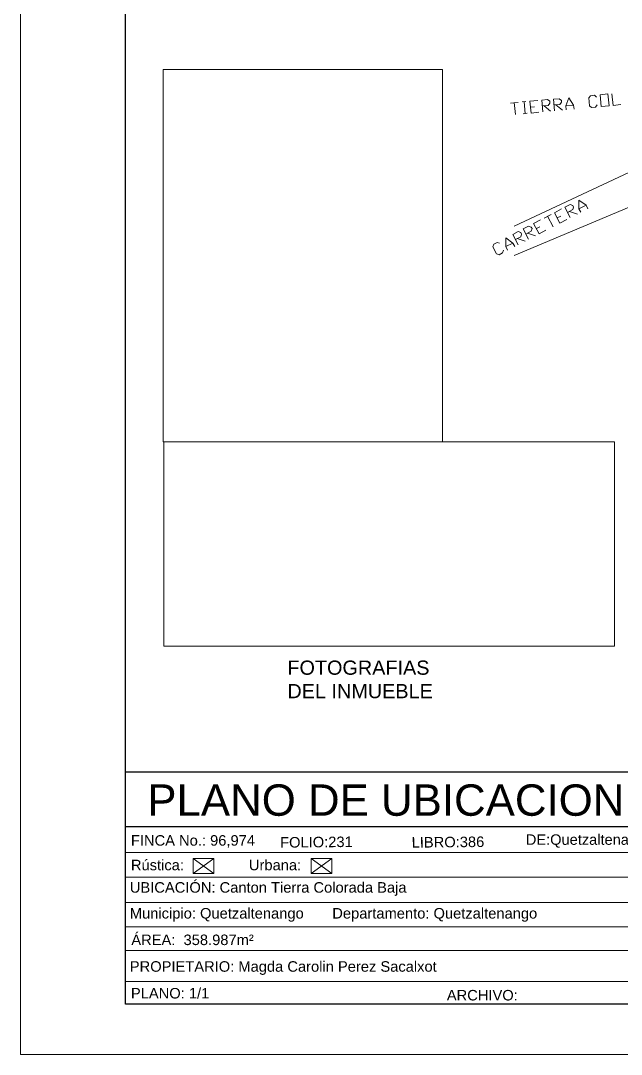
# Model space of a CAD drawing. Header units: millimetres. Extents: x 2386 to 2530, y 1812 to 2032.
# Drawn here: x 2385.8 to 2462.4, y 1811.7 to 1943.5 of the extents above; entities that cross this region are included whole.
import ezdxf

# ---------------------------------------------------------------- set-up
doc = ezdxf.new("R2010")
doc.units = ezdxf.units.MM
for name, color, linetype in [('PDF_0', 7, 'Continuous'), ('PDF_10 Formato', 7, 'Continuous'), ('PDF_CVL_CUADCON_TIT', 7, 'Continuous'), ('PDF_FORMATO', 7, 'Continuous'), ('PDF_Text', 7, 'Continuous')]:
    doc.layers.add(name, color=color, linetype=linetype)
doc.styles.add('PDF Arial-BoldMT', font='arial.ttf')
doc.styles.add('PDF ArialMT', font='arial.ttf')

msp = doc.modelspace()

# ---------------------------------------------------------------- linework, layer by layer
at = {"layer": 'PDF_0', "lineweight": 20}
for points in [[(2407.81, 1834.77), (2410.44, 1834.77), (2410.44, 1836.72), (2407.81, 1836.72)], [(2422.86, 1834.77), (2425.49, 1834.77), (2425.49, 1836.72), (2422.86, 1836.72)]]:
    msp.add_lwpolyline(points, close=True, dxfattribs=at)
for points in [[(2410.44, 1834.77), (2407.81, 1836.72)], [(2407.81, 1834.77), (2410.44, 1836.72)], [(2425.49, 1834.77), (2422.86, 1836.72)], [(2422.86, 1834.77), (2425.49, 1836.72)]]:
    msp.add_lwpolyline(points, dxfattribs=at)
at = {"layer": 'PDF_10 Formato', "lineweight": 9}
msp.add_lwpolyline([(2385.78, 1811.73), (2385.78, 2031.66), (2529.75, 2031.66), (2529.75, 1811.73)], close=True, dxfattribs=at)
at = {"layer": 'PDF_10 Formato', "lineweight": 25}
msp.add_lwpolyline([(2523.06, 2026.8), (2523.06, 1818.11), (2399.14, 1818.11), (2399.14, 2026.8)], close=True, dxfattribs=at)
at = {"layer": 'PDF_CVL_CUADCON_TIT', "lineweight": 9}
for points in [[(2448.73, 1917.32), (2500.8, 1941.69)], [(2452.4, 1931.89), (2452.26, 1933.39), (2452.99, 1933.47), (2453.28, 1933.25), (2453.3, 1932.99), (2453.08, 1932.71), (2452.32, 1932.65)], [(2453.87, 1932.03), (2453.76, 1933.53), (2454.49, 1933.58), (2454.77, 1933.36), (2454.77, 1933.13), (2454.55, 1932.85), (2453.81, 1932.79)], [(2455.37, 1932.17), (2455.34, 1932.68), (2455.73, 1933.7), (2456.33, 1932.77), (2456.38, 1932.26)], [(2459.35, 1932.79), (2459.12, 1932.51), (2458.61, 1932.46), (2458.33, 1932.68), (2458.25, 1933.7), (2458.47, 1933.95), (2458.98, 1934.01), (2459.23, 1933.78)], [(2461.21, 1934.21), (2461.35, 1932.71), (2462.34, 1932.82)], [(2448.28, 1933.02), (2449.27, 1933.1)], [(2448.76, 1933.08), (2448.9, 1931.58)], [(2449.75, 1933.16), (2450.25, 1933.22)], [(2450, 1933.19), (2450.14, 1931.69)], [(2451.89, 1931.86), (2450.9, 1931.75), (2450.76, 1933.25), (2451.75, 1933.33)], [(2450.82, 1932.51), (2451.33, 1932.54)], [(2452.57, 1932.65), (2453.39, 1931.98)], [(2454.07, 1932.79), (2454.89, 1932.12)], [(2455.34, 1932.68), (2456.33, 1932.77)], [(2449.89, 1931.66), (2450.4, 1931.72)], [(2448.73, 1913.59), (2469.29, 1922.2), (2481.4, 1892.58)], [(2457.23, 1919.1), (2457, 1919.55), (2457, 1920.65), (2457.91, 1920), (2458.13, 1919.55)], [(2455.48, 1918.19), (2454.58, 1917.71), (2453.9, 1919.04), (2454.77, 1919.52)], [(2455.9, 1918.42), (2455.22, 1919.75), (2455.87, 1920.09), (2456.21, 1919.97), (2456.33, 1919.75), (2456.24, 1919.44), (2455.56, 1919.07)], [(2455.79, 1919.18), (2456.81, 1918.87)], [(2457, 1919.55), (2457.91, 1920)], [(2452.8, 1916.81), (2451.92, 1916.33), (2451.21, 1917.66), (2452.12, 1918.14)], [(2452.57, 1918.36), (2453.45, 1918.82)], [(2452.99, 1918.59), (2453.7, 1917.26)], [(2454.24, 1918.39), (2454.69, 1918.62)], [(2449.27, 1914.95), (2448.56, 1916.27), (2449.24, 1916.64), (2449.58, 1916.53), (2449.69, 1916.3), (2449.58, 1915.96), (2448.9, 1915.62)], [(2450.59, 1915.65), (2449.89, 1916.98), (2450.57, 1917.32), (2450.9, 1917.21), (2451.02, 1917.01), (2450.9, 1916.67), (2450.23, 1916.3)], [(2450.45, 1916.42), (2451.47, 1916.1)], [(2451.58, 1917.01), (2452.01, 1917.23)], [(2447.37, 1914.27), (2447.26, 1913.93), (2446.81, 1913.68), (2446.47, 1913.79), (2446.02, 1914.69), (2446.13, 1915.03), (2446.56, 1915.26), (2446.89, 1915.14)], [(2447.91, 1914.27), (2447.68, 1914.72), (2447.68, 1915.82), (2448.59, 1915.17), (2448.81, 1914.72)], [(2447.68, 1914.72), (2448.59, 1915.17)], [(2449.12, 1915.74), (2450.14, 1915.43)]]:
    msp.add_lwpolyline(points, dxfattribs=at)
for points in [[(2403.97, 1889.81), (2403.97, 1937.28), (2439.61, 1937.28), (2439.61, 1889.81)], [(2459.86, 1932.6), (2459.71, 1934.07), (2460.7, 1934.18), (2460.84, 1932.68)], [(2404.05, 1863.78), (2404.05, 1889.81), (2461.52, 1889.81), (2461.52, 1863.78)]]:
    msp.add_lwpolyline(points, close=True, dxfattribs=at)
at = {"layer": 'PDF_FORMATO', "lineweight": 30}
for points in [[(2399.14, 1847.76), (2523.06, 1847.76)], [(2399.14, 1840.79), (2499.93, 1840.79)]]:
    msp.add_lwpolyline(points, dxfattribs=at)
at = {"layer": 'PDF_FORMATO', "lineweight": 20}
for points in [[(2399.14, 1837.46), (2471.66, 1837.46)], [(2399.14, 1834.32), (2471.66, 1834.32)], [(2399.2, 1831.1), (2471.72, 1831.1)], [(2399.2, 1827.97), (2471.72, 1827.97)], [(2399.14, 1824.95), (2471.66, 1824.95)], [(2399.14, 1821.02), (2471.66, 1821.02)]]:
    msp.add_lwpolyline(points, dxfattribs=at)

# ---------------------------------------------------------------- texts
at = {"layer": 'PDF_Text', "attachment_point": 4}
for s, insert, char_height, style in [('FOTOGRAFIAS', (2419.81, 1861.02), 1.8108, 'PDF Arial-BoldMT'), ('DEL INMUEBLE', (2419.81, 1858.03), 1.8108, 'PDF Arial-BoldMT'), ('PLANO DE UBICACION', (2401.94, 1844.12), 4.0006, 'PDF ArialMT'), ('FINCA No.: 96,974', (2399.85, 1838.88), 1.3413, 'PDF Arial-BoldMT'), ('DE:Quetzaltenango', (2450.23, 1838.91), 1.3335, 'PDF Arial-BoldMT'), ('Rústica:', (2399.85, 1835.86), 1.341, 'PDF Arial-BoldMT'), ('Urbana:', (2414.9, 1835.86), 1.341, 'PDF Arial-BoldMT'), ('UBICACIÓN: Canton Tierra Colorada Baja', (2399.71, 1832.81), 1.3413, 'PDF Arial-BoldMT'), ('Municipio: Quetzaltenango       Departamento: Quetzaltenango', (2399.71, 1829.51), 1.3413, 'PDF Arial-BoldMT'), ('ÁREA:  358.987m²', (2399.9, 1826.32), 1.3413, 'PDF Arial-BoldMT'), ('PROPIETARIO: Magda Carolin Perez Sacalxot', (2399.71, 1822.73), 1.3413, 'PDF Arial-BoldMT'), ('PLANO: 1/1', (2399.85, 1819.51), 1.341, 'PDF ArialMT'), ('ARCHIVO:', (2440.15, 1819.26), 1.341, 'PDF ArialMT')]:
    msp.add_mtext(s, dxfattribs=dict(at, insert=insert, char_height=char_height, style=style))
at = {"layer": 'PDF_Text', "char_height": 1.341, "attachment_point": 4, "style": 'PDF Arial-BoldMT'}
for s, insert, rotation in [('FOLIO:231', (2418.88, 1838.74), 0.5522), ('LIBRO:386', (2435.66, 1838.74), 0.5538)]:
    msp.add_mtext(s, dxfattribs=dict(at, insert=insert, rotation=rotation))

doc.saveas('drawing.dxf')
